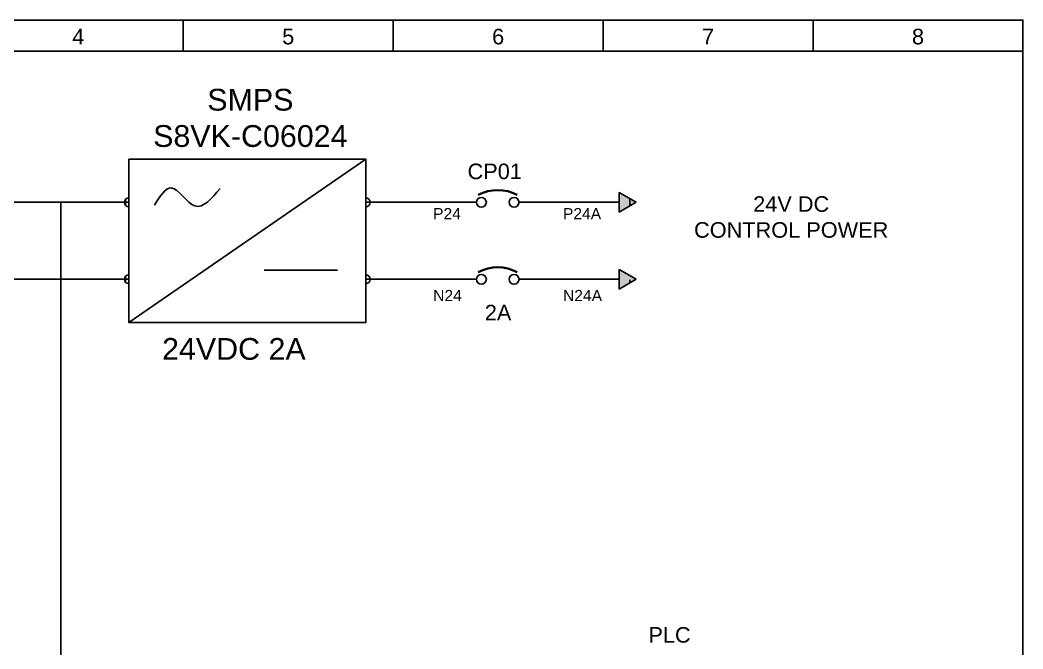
# Model space of a CAD drawing. Header units: millimetres. Extents: x -11 to 5160, y -11 to 2043.
# Drawn here: x 4401 to 4562.2, y 1688.3 to 1789.4 of the extents above; entities that cross this region are included whole.
import ezdxf

# ---------------------------------------------------------------- set-up
doc = ezdxf.new("R2010")
doc.units = ezdxf.units.MM
doc.styles.add('Annotative', font='arial.ttf')
doc.styles.get("Standard").update_dxf_attribs({"font": 'arial.ttf'})

# ---------------------------------------------------------------- blocks, each defined once
blk = doc.blocks.new('WIRE HALF DOT')
h = blk.add_hatch()
h.set_pattern_fill('ANGLE', color=256)
h.set_pattern_definition([(0, (-422.6584, -422.219), (0, 6.985), [5.08, -1.905]), (90, (-422.6584, -422.219), (-6.985, 4e-16), [5.08, -1.905])])
h.paths.add_polyline_path([(0, -0.7), (0, 0.7, 1)])
blk.add_line((0, 0.7), (0, -0.7))
blk.add_arc((0, 0), 0.7, 90, 270)
blk = doc.blocks.new('ARROW DOWN')
h = blk.add_hatch()
h.set_pattern_fill('ANGLE', color=256)
h.set_pattern_definition([(0, (-380.877, -538.4934), (0, 6.985), [5.08, -1.905]), (90, (-380.877, -538.4934), (-6.985, 4e-16), [5.08, -1.905])])
h.paths.add_polyline_path([(-1.57, -2), (0, -4.72), (1.57, -2)])
h = blk.add_hatch(color=256)
h.dxf.hatch_style = 1
h.paths.add_polyline_path([(1.57, -2), (-1.57, -2), (0, -4.72)])
blk.add_line((0, -2), (0, 0))
blk.add_lwpolyline([(0, -4.72), (1.57, -2), (-1.57, -2)], close=True)

msp = doc.modelspace()

# ---------------------------------------------------------------- linework, layer by layer
for p, q in [((4427.22, 1789.405), (4427.22, 1784.405)), ((4427.22, 1784.405), (4427.22, 1789.405)), ((4460.97, 1789.405), (4460.97, 1784.405)), ((4460.97, 1784.405), (4460.97, 1789.405)), ((4494.72, 1789.405), (4494.72, 1784.405)), ((4494.72, 1784.405), (4494.72, 1789.405)), ((4528.47, 1789.405), (4528.47, 1784.405)), ((4562.22, 1784.405), (4297.22, 1784.405)), ((4456.583, 1767.025), (4418.454, 1740.812)), ((4382.71, 1760.106), (4413.454, 1760.106)), ((4418.454, 1760.106), (4413.454, 1760.106)), ((4461.583, 1760.106), (4456.583, 1760.106)), ((4461.583, 1760.106), (4474.353, 1760.106)), ((4481.207, 1760.106), (4495.31, 1760.106)), ((4440.207, 1749.177), (4452.018, 1749.177)), ((4382.71, 1747.731), (4413.454, 1747.731)), ((4418.454, 1747.731), (4413.454, 1747.731)), ((4461.583, 1747.731), (4456.583, 1747.731)), ((4461.583, 1747.731), (4474.353, 1747.731)), ((4481.207, 1747.731), (4495.31, 1747.731))]:
    msp.add_line(p, q)
for points in [[(4292.22, 1579.405), (4562.22, 1579.405), (4562.22, 1789.405), (4292.22, 1789.405)], [(4418.454, 1767.025), (4456.583, 1767.025), (4456.583, 1740.812), (4418.454, 1740.812)]]:
    msp.add_lwpolyline(points, close=True)
msp.add_lwpolyline([(4407.543, 1760.106), (4407.543, 1674.794), (4415.882, 1674.794)])
for centre in [(4475.153, 1760.106), (4480.407, 1760.106), (4475.153, 1747.731), (4480.407, 1747.731)]:
    msp.add_circle(centre, 0.8)
at = {"lineweight": 35}
for centre in [(4477.78, 1755.376), (4477.78, 1742.955)]:
    msp.add_arc(centre, 6.704, 61.99069, 118.00931, dxfattribs=at)
msp.add_spline([(4422.589, 1759.625), (4425.299, 1762.43), (4429.075, 1759.528), (4433.141, 1762.334)], degree=3)

# ---------------------------------------------------------------- block references
for p in [(4418.454, 1760.106), (4418.454, 1747.731)]:
    msp.add_blockref('WIRE HALF DOT', p)
for name, p, rotation in [('WIRE HALF DOT', (4456.583, 1760.106), 180), ('ARROW DOWN', (4495.31, 1760.106), 90), ('WIRE HALF DOT', (4456.583, 1747.731), 180), ('ARROW DOWN', (4495.31, 1747.731), 90)]:
    msp.add_blockref(name, p, dxfattribs=dict(rotation=rotation))

# ---------------------------------------------------------------- texts
at = {"attachment_point": 1, "style": 'Annotative'}
for s, insert, char_height, width in [('\\pxqc;4', (4393.47, 1787.999), 2.5, 33.75), ('\\pxqc;5', (4427.22, 1787.999), 2.5, 33.75), ('\\pxqc;6', (4460.97, 1787.999), 2.5, 33.75), ('\\pxqc;7', (4494.72, 1787.999), 2.5, 33.75), ('\\pxqc;8', (4528.47, 1787.999), 2.5, 33.75), ('\\pxqc;SMPS\\PS8VK-C06024', (4432.782, 1778.35), 3.5, 10.44874), ('CP01', (4472.927, 1766.33), 2.5, 8.44248), ('P24', (4467.386, 1759.182), 1.8, 4.52353), ('P24A', (4488.258, 1759.182), 1.8, 4.52353), ('N24', (4467.394, 1746.019), 1.8, 1.8), ('N24A', (4488.266, 1746.019), 1.8, 2.5), ('\\pxqc;2A', (4473.616, 1743.636), 2.5, 8.44248), ('24VDC 2A', (4423.809, 1738.291), 3.5, 37.10849), ('\\pxqc;PLC', (4500.175, 1691.828), 2.5, 10.44874)]:
    msp.add_mtext(s, dxfattribs=dict(at, insert=insert, char_height=char_height, width=width))
at = {"insert": (4509.532, 1761.084), "char_height": 2.5, "attachment_point": 1}
msp.add_mtext_dynamic_manual_height_columns('\\pxqc;24V DC\\PCONTROL POWER', width=30.85552, gutter_width=12.5, heights=[0], dxfattribs=at)

doc.saveas('drawing.dxf')
